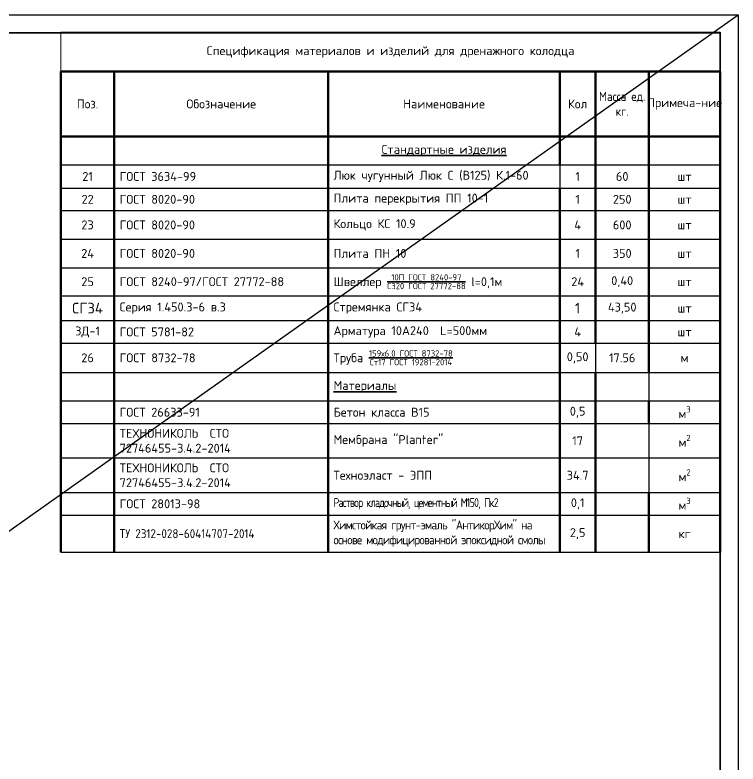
# Model space of a CAD drawing. Header units: metres. Extents: x -18 to 14983, y 1157 to 3877.
# Drawn here: x 9650.6 to 9853.5, y 3035.6 to 3245.6 of the extents above; entities that cross this region are included whole.
import ezdxf

# ---------------------------------------------------------------- set-up
doc = ezdxf.new("R2010")
doc.units = ezdxf.units.M
doc.layers.add('таблица', color=250, linetype='Continuous', lineweight=35)
doc.styles.add('-ISOCPEUR-', font='isocpeur.ttf')

# ---------------------------------------------------------------- blocks, each defined once
blk = doc.blocks.new('*T159')
at = {"layer": 'Defpoints', "color": 8, "linetype": 'ByBlock', "lineweight": 0, "transparency": 16777216}
for p, q in [((0, 0), (185, 0)), ((0, 0), (0, -11)), ((185, 0), (185, -11))]:
    blk.add_line(p, q, dxfattribs=at)
at = {"layer": 'таблица', "color": 0, "lineweight": 50, "transparency": 16777216}
for p, q in [((0, -11), (185, -11)), ((0, -11), (0, -145.77)), ((15, -11), (15, -95.35)), ((75, -11), (75, -37.17)), ((140, -11), (140, -37.17)), ((150, -11), (150, -43.67)), ((165, -11), (165, -37.17)), ((185, -11), (185, -37.17)), ((0, -29.17), (185, -29.17)), ((140, -43.67), (140, -87.17)), ((150, -50), (150, -87.17)), ((185, -95.35), (185, -145.77)), ((15, -103.35), (15, -145.77)), ((165, -103.35), (165, -109.69)), ((165, -129.02), (165, -145.77))]:
    blk.add_line(p, q, dxfattribs=at)
at = {"layer": 'таблица', "color": 0, "lineweight": 25, "transparency": 16777216}
for p, q in [((0, -37.17), (15, -37.17)), ((140, -37.17), (150, -37.17)), ((0, -43.67), (15, -43.67)), ((140, -43.67), (150, -43.67)), ((0, -50), (15, -50)), ((140, -50), (150, -50)), ((0, -58), (15, -58)), ((140, -58), (150, -58)), ((0, -66), (15, -66)), ((140, -66), (150, -66)), ((0, -73.84), (15, -73.84)), ((140, -73.84), (150, -73.84)), ((0, -80.84), (15, -80.84)), ((140, -80.84), (150, -80.84)), ((0, -87.17), (15, -87.17)), ((140, -87.17), (150, -87.17)), ((0, -95.35), (15, -95.35)), ((165, -95.35), (185, -95.35)), ((0, -103.35), (15, -103.35)), ((165, -103.35), (185, -103.35)), ((0, -109.69), (15, -109.69)), ((165, -109.69), (185, -109.69)), ((0, -119.35), (15, -119.35)), ((165, -119.35), (185, -119.35)), ((0, -129.02), (15, -129.02)), ((165, -129.02), (185, -129.02)), ((0, -135.35), (15, -135.35)), ((165, -135.35), (185, -135.35)), ((0, -145.77), (15, -145.77)), ((165, -145.77), (185, -145.77))]:
    blk.add_line(p, q, dxfattribs=at)
at = {"layer": 'таблица', "color": 0, "linetype": 'ByBlock', "lineweight": 25, "transparency": 16777216}
for p, q in [((15, -37.17), (140, -37.17)), ((150, -37.17), (185, -37.17)), ((15, -43.67), (140, -43.67)), ((150, -43.67), (185, -43.67)), ((15, -50), (140, -50)), ((150, -50), (185, -50)), ((15, -58), (140, -58)), ((150, -58), (185, -58)), ((15, -66), (140, -66)), ((150, -66), (185, -66)), ((15, -73.84), (140, -73.84)), ((150, -73.84), (185, -73.84)), ((15, -80.84), (140, -80.84)), ((150, -80.84), (185, -80.84)), ((15, -87.17), (140, -87.17)), ((150, -87.17), (185, -87.17)), ((15, -95.35), (140, -95.35)), ((150, -95.35), (165, -95.35)), ((15, -103.35), (165, -103.35)), ((15, -109.69), (165, -109.69)), ((15, -129.02), (165, -129.02)), ((15, -135.35), (165, -135.35)), ((15, -145.77), (165, -145.77))]:
    blk.add_line(p, q, dxfattribs=at)
at = {"layer": 'таблица', "color": 0, "linetype": 'ByBlock', "lineweight": 50, "transparency": 16777216}
for p, q in [((75, -37.17), (75, -145.77)), ((165, -37.17), (165, -95.35)), ((185, -37.17), (185, -95.35)), ((150, -43.67), (150, -50)), ((140, -87.17), (140, -145.77)), ((15, -95.35), (15, -103.35)), ((150, -95.35), (150, -145.77))]:
    blk.add_line(p, q, dxfattribs=at)
at = {"layer": 'таблица', "color": 0, "linetype": 'ByBlock', "lineweight": -2, "transparency": 16777216}
for p, q in [((140, -37.17), (140, -43.67)), ((150, -87.17), (150, -95.35)), ((140, -95.35), (150, -95.35)), ((165, -95.35), (165, -103.35)), ((165, -109.69), (165, -129.02)), ((15, -119.35), (165, -119.35))]:
    blk.add_line(p, q, dxfattribs=at)
at = {"layer": 'таблица', "color": 0, "transparency": 16777216, "style": '-ISOCPEUR-'}
for s, insert, char_height, width, attachment_point in [('Спецификация материалов и изделий для дренажного колодца', (92.5, -5.5), 2.5, 182, 5), ('21', (7.5, -40.42), 2.5, 13, 5), ('ГОСТ 3634-99', (16.5, -40.42), 2.5, 57, 4), ('Люк чугунный {\\C7;Люк С (В125) К.1-60}', (76.5, -40.42), 2.5, 62, 4), ('1', (145, -40.42), 2.5, 10, 5), ('60', (157.5, -40.42), 2.5, 12, 5), ('шт', (175, -40.42), 2.5, 17, 5), ('22', (7.5, -46.83), 2.5, 13, 5), ('ГОСТ 8020-90', (16.5, -46.83), 2.5, 57, 4), ('Плита перекрытия ПП 10-1', (76.5, -46.83), 2.5, 62, 4), ('1', (145, -46.83), 2.5, 10, 5), ('250', (157.5, -46.83), 2.5, 12, 5), ('шт', (175, -46.83), 2.5, 17, 5), ('Кольцо КС 10.9', (76.5, -54), 2.5, 62, 4), ('23', (7.5, -54), 2.5, 13, 5), ('ГОСТ 8020-90', (16.5, -54), 2.5, 57, 4), ('4', (145, -54), 2.5, 10, 5), ('600', (157.5, -54), 2.5, 12, 5), ('шт', (175, -54), 2.5, 17, 5), ('24', (7.5, -62), 2.5, 13, 5), ('ГОСТ 8020-90', (16.5, -62), 2.5, 57, 4), ('Плита ПН 10', (76.5, -62), 2.5, 62, 4), ('1', (145, -62), 2.5, 10, 5), ('350', (157.5, -62), 2.5, 12, 5), ('шт', (175, -62), 2.5, 17, 5), ('25', (7.5, -69.92), 2.5, 13, 5), ('ГОСТ 8240-97/ГОСТ 27772-88', (16.5, -69.92), 2.5, 57, 4), ('\\A1;Швеллер {\\H0.7x;\\S10П ГОСТ 8240-97/С320 ГОСТ 27772-88;\\H1.42857x; l=0,1м}', (76.5, -69.92), 2.5, 62, 4), ('24', (145, -69.92), 2.5, 10, 5), ('0,40', (157.5, -69.92), 2.5, 12, 5), ('шт', (175, -69.92), 2.5, 17, 5), ('СГ34', (7.5, -77.34), 3, 13, 5), ('Серия 1.450.3-6 в.3', (16.5, -77.34), 2.5, 57, 4), ('Стремянка СГ34', (76.5, -77.34), 2.5, 62, 4), ('1', (145, -77.34), 3, 10, 5), ('43,50', (157.5, -77.34), 2.5, 12, 5), ('шт', (175, -77.34), 2.5, 17, 5), ('ЗД-1', (7.5, -84), 2.5, 13, 5), ('ГОСТ 5781-82', (16.5, -84), 2.5, 57, 4), ('Арматура 10А240  L=500мм', (76.5, -84), 2.5, 62, 4), ('4', (145, -84), 2.5, 10, 5), ('шт', (175, -84), 2.5, 17, 5), ('26', (7.5, -91.26), 2.5, 13, 5), ('ГОСТ 8732-78', (16.5, -91.26), 2.5, 57, 4), ('\\A1;Труба {\\H0.7x;\\S159х6,0 ГОСТ 8732-78/Ст17 ГОСТ 19281-2014;} ', (76.5, -91.26), 2.5, 62, 4), ('0,50', (145, -91.26), 2.5, 7, 5), ('17.56', (157.5, -91.26), 2.5, 12, 5), ('м', (175, -91.26), 2.5, 17, 5), ('{\\LМатериалы}', (76.5, -99.35), 2.5, 62, 4), ('0,5', (145, -106.52), 2.5, 7, 5), ('ГОСТ 26633-91', (16.5, -106.52), 2.5, 57, 4), ('Бетон класса В15', (76.5, -106.52), 2.5, 62, 4), ('ТЕХНОНИКОЛЬ  СТО 72746455-3.4.2-2014 ', (16.5, -114.52), 2.5, 57, 4), ('Мембрана "Planter"', (76.5, -114.52), 2.5, 62, 4), ('17', (145, -114.52), 2.5, 7, 5), ('ТЕХНОНИКОЛЬ  СТО 72746455-3.4.2-2014 ', (16.5, -124.19), 2.5, 57, 4), ('Техноэласт - ЭПП', (76.5, -124.19), 2.5, 62, 4), ('34.7', (145, -124.19), 2.5, 7, 5), ('ГОСТ 28013-98', (16.5, -132.19), 2.5, 57, 4), ('{\\W0.8;\\T0.85;Раствор кладочный, цементный М150, Пк2}', (76.5, -132.19), 2.5, 62, 4), ('0,1', (145, -132.19), 2.5, 7, 5), ('{\\W0.9;\\T0.9;Химстойкая грунт-эмаль "АнтикорХим" на основе модифицированной эпоксидной смолы}', (76.5, -140.56), 2.5, 62, 4), ('{\\W0.9;ТУ 2312-028-60414707-2014}', (16.5, -140.56), 2.5, 57, 4), ('2,5', (145, -140.56), 2.5, 7, 5)]:
    blk.add_mtext(s, dxfattribs=dict(at, insert=insert, char_height=char_height, width=width, attachment_point=attachment_point))
at = {"layer": 'таблица', "color": 7, "transparency": 16777216, "char_height": 2.5, "attachment_point": 5, "style": '-ISOCPEUR-'}
for s, insert, width in [('{\\W0.9;Масса ед. кг.}', (157.5, -20.08), 13), ('Поз.', (7.5, -20.08), 12), ('Обозначение', (45, -20.08), 57), ('Наименование', (107.5, -20.08), 62), ('Кол', (145, -20.08), 8), ('Примеча-ние', (175, -20.08), 17), ('{\\LСтандартные изделия}', (107.5, -33.17), 65), ('\\A1;м{\\H0.7x;\\S3^ ;}', (175, -106.52), 20), ('\\A1;м{\\H0.7x;\\S2^ ;}', (175, -114.52), 20), ('\\A1;м{\\H0.7x;\\S2^ ;}', (175, -124.19), 20), ('\\A1;м{\\H0.7x;\\S3^ ;}', (175, -132.19), 20), ('кг', (175, -140.56), 20)]:
    blk.add_mtext(s, dxfattribs=dict(at, insert=insert, width=width))

msp = doc.modelspace()

# ---------------------------------------------------------------- linework, layer by layer
msp.add_line((9259.4655, 2825.5891), (9853.4655, 3245.5891))
msp.add_lwpolyline([(9259.4655, 3245.5891), (9853.4655, 3245.5891), (9853.4655, 2825.5891), (9259.4655, 2825.5891)], close=True)
at = {"const_width": 0.5}
msp.add_lwpolyline([(9279.4655, 3240.5891), (9848.4655, 3240.5891), (9848.4655, 2830.5891), (9279.4655, 2830.5891)], close=True, dxfattribs=at)

# ---------------------------------------------------------------- block references
msp.add_blockref('*T159', (9663.4655, 3240.7361))

doc.saveas('drawing.dxf')
